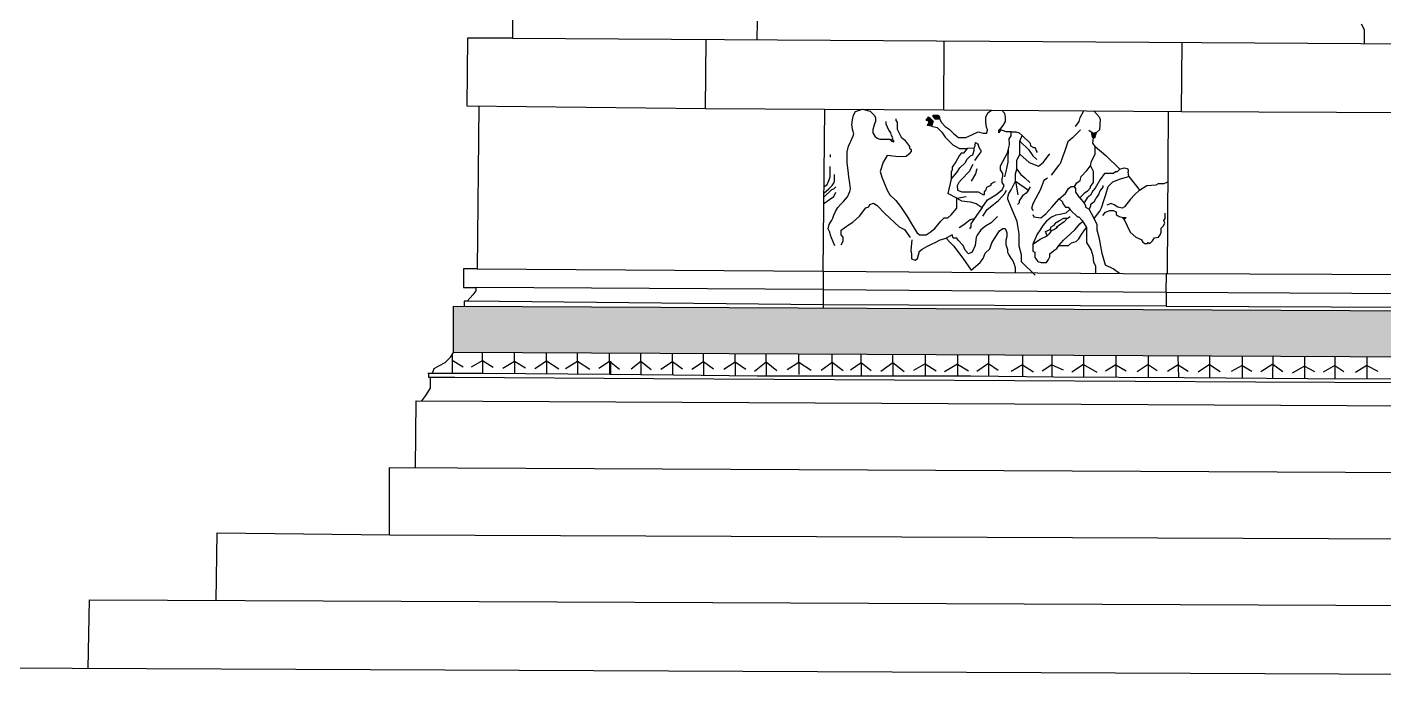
# Model space of a CAD drawing. Header units: millimetres. Extents: x 245 to 515, y 87 to 339.
# Drawn here: x 345.3 to 368.9, y 275.09 to 286.43 of the extents above; entities that cross this region are included whole.
import ezdxf

# ---------------------------------------------------------------- set-up
doc = ezdxf.new("R2010")
doc.units = ezdxf.units.MM
doc.layers.add('çizgi', color=10, linetype='Continuous')

msp = doc.modelspace()

# ---------------------------------------------------------------- hatches: boundary and pattern name
at = {"layer": 'çizgi'}
h = msp.add_hatch(color=256, dxfattribs=at)
h.dxf.hatch_style = 1
h.paths.add_polyline_path([(361, 284.85), (360.972, 284.869), (360.963, 284.839), (360.944, 284.831), (360.944, 284.803), (360.985, 284.789), (360.985, 284.756), (360.964, 284.742), (360.959, 284.716), (361.031, 284.702), (361.06, 284.789), (361.047, 284.803)])
h.paths.add_polyline_path([(361.137, 284.894), (361.063, 284.894), (361.048, 284.883), (361.087, 284.831), (361.154, 284.831), (361.176, 284.858)])
h = msp.add_hatch(color=256, dxfattribs=at)
h.dxf.hatch_style = 1
h.paths.add_polyline_path([(363.901, 284.592), (363.842, 284.579), (363.805, 284.605), (363.825, 284.513), (363.867, 284.502)])
h = msp.add_hatch(color=256, dxfattribs=at)
h.dxf.hatch_style = 1
h.paths.add_polyline_path([(364.412, 283.118), (364.368, 283.118), (364.341, 283.124), (364.377, 283.084)])
h = msp.add_hatch(dxfattribs=at)
h.set_pattern_fill('AR-SAND', color=256, scale=0.026662)
h.set_pattern_definition([(37.5, (-933.183635, -367.74601), (-0.0016795315, 0.0513730542), [0, -0.0405263022, 0, -0.0453254696, 0, -0.0433258165]), (7.5, (-933.183635, -367.74601), (0.047185859, 0.075244174), [0, -0.0218628736, 0, -0.0365269961, 0, -0.0139975715]), (327.5, (-933.21643, -367.74601), (0.0830293778, 0.0001508819), [0, -0.0133310205, 0, -0.0479916737, 0, -0.0626557962]), (317.5, (-933.21643, -367.74601), (0.0801494705, 0.023400622), [0, -0.0066655102, 0, -0.0314612083, 0, -0.0359937552])])
h.paths.add_polyline_path([(377.892, 280.645), (377.897, 281.451), (352.713, 281.574), (352.713, 280.768)])

# ---------------------------------------------------------------- linework, layer by layer
for p, q in [((353.741, 286.566), (353.741, 286.232)), ((357.995, 286.53), (357.993, 286.206)), ((368.499, 286.484), (368.556, 286.387)), ((352.958, 286.237), (352.945, 285.057)), ((353.741, 286.232), (352.958, 286.237)), ((353.741, 286.232), (377.786, 286.084)), ((368.556, 286.387), (368.556, 286.141)), ((357.099, 285.013), (357.107, 286.211)), ((361.244, 284.99), (361.252, 286.186)), ((365.379, 284.96), (365.386, 286.16)), ((352.945, 285.057), (357.099, 285.013)), ((353.157, 285.055), (353.124, 282.225)), ((357.099, 285.013), (361.244, 284.99)), ((359.144, 282.185), (359.172, 285.001)), ((359.644, 284.725), (359.652, 284.815)), ((359.652, 284.815), (359.674, 284.894)), ((359.674, 284.894), (359.709, 284.961)), ((359.709, 284.961), (359.827, 284.998)), ((359.827, 284.998), (359.96, 284.964)), ((359.96, 284.964), (360.039, 284.888)), ((360.039, 284.888), (360.056, 284.848)), ((360.056, 284.848), (360.056, 284.786)), ((360.408, 284.834), (360.408, 284.801)), ((360.944, 284.831), (360.963, 284.839)), ((360.944, 284.803), (360.944, 284.831)), ((360.963, 284.839), (360.972, 284.869)), ((360.972, 284.869), (361, 284.85)), ((361, 284.85), (361.047, 284.803)), ((361.048, 284.883), (361.063, 284.894)), ((361.048, 284.883), (361.087, 284.831)), ((361.063, 284.894), (361.137, 284.894)), ((361.087, 284.831), (361.154, 284.831)), ((361.137, 284.894), (361.176, 284.858)), ((361.176, 284.858), (361.154, 284.831)), ((361.165, 284.844), (361.204, 284.771)), ((361.244, 284.99), (365.379, 284.96)), ((361.971, 284.86), (362.007, 284.936)), ((361.971, 284.774), (361.971, 284.86)), ((362.007, 284.936), (362.072, 284.984)), ((362.253, 284.983), (362.299, 284.932)), ((362.299, 284.932), (362.312, 284.861)), ((362.312, 284.861), (362.312, 284.786)), ((363.599, 284.783), (363.613, 284.856)), ((363.613, 284.856), (363.68, 284.972)), ((363.853, 284.971), (363.947, 284.867)), ((363.947, 284.867), (363.965, 284.821)), ((363.965, 284.821), (363.949, 284.641)), ((365.131, 282.139), (365.152, 284.961)), ((365.379, 284.96), (369.484, 284.94)), ((359.661, 284.629), (359.644, 284.725)), ((359.677, 284.572), (359.661, 284.629)), ((360.025, 284.702), (360.009, 284.649)), ((360.009, 284.649), (360.009, 284.588)), ((360.009, 284.588), (360.044, 284.532)), ((360.038, 284.747), (360.025, 284.702)), ((360.056, 284.786), (360.038, 284.747)), ((360.239, 284.738), (360.239, 284.788)), ((360.266, 284.689), (360.239, 284.738)), ((360.266, 284.683), (360.266, 284.689)), ((360.295, 284.629), (360.266, 284.683)), ((360.322, 284.588), (360.295, 284.629)), ((360.333, 284.54), (360.322, 284.588)), ((360.408, 284.801), (360.429, 284.772)), ((360.429, 284.772), (360.429, 284.653)), ((360.429, 284.653), (360.46, 284.594)), ((360.46, 284.594), (360.503, 284.515)), ((360.985, 284.789), (360.944, 284.803)), ((360.959, 284.716), (360.964, 284.742)), ((361.031, 284.702), (360.959, 284.716)), ((360.964, 284.742), (360.985, 284.756)), ((360.985, 284.756), (360.985, 284.789)), ((361.06, 284.789), (361.031, 284.702)), ((361.031, 284.702), (361.128, 284.683)), ((361.047, 284.803), (361.06, 284.789)), ((361.128, 284.683), (361.21, 284.6)), ((361.204, 284.771), (361.269, 284.701)), ((361.21, 284.6), (361.268, 284.515)), ((361.269, 284.701), (361.337, 284.654)), ((361.337, 284.654), (361.414, 284.578)), ((361.414, 284.578), (361.5, 284.509)), ((361.732, 284.556), (361.843, 284.603)), ((361.843, 284.603), (361.928, 284.584)), ((361.928, 284.584), (361.99, 284.584)), ((361.983, 284.689), (361.971, 284.774)), ((362, 284.639), (361.983, 284.689)), ((361.99, 284.584), (362, 284.639)), ((362.234, 284.639), (362.194, 284.589)), ((362.196, 284.628), (362.194, 284.589)), ((362.223, 284.66), (362.196, 284.628)), ((362.268, 284.716), (362.223, 284.66)), ((362.326, 284.603), (362.234, 284.639)), ((362.312, 284.786), (362.268, 284.716)), ((362.415, 284.603), (362.326, 284.603)), ((362.415, 284.537), (362.415, 284.603)), ((362.415, 284.603), (362.498, 284.603)), ((362.498, 284.603), (362.556, 284.588)), ((362.556, 284.588), (362.607, 284.542)), ((363.623, 284.638), (363.481, 284.5)), ((363.531, 284.696), (363.599, 284.783)), ((363.842, 284.579), (363.768, 284.631)), ((363.805, 284.605), (363.825, 284.513)), ((363.901, 284.592), (363.842, 284.579)), ((363.867, 284.502), (363.901, 284.592)), ((363.949, 284.641), (363.901, 284.592)), ((359.561, 284.259), (359.586, 284.356)), ((359.586, 284.356), (359.613, 284.423)), ((359.613, 284.423), (359.631, 284.458)), ((359.631, 284.458), (359.669, 284.539)), ((359.669, 284.539), (359.677, 284.572)), ((360.044, 284.532), (360.083, 284.497)), ((360.083, 284.497), (360.133, 284.479)), ((360.133, 284.479), (360.19, 284.479)), ((360.19, 284.479), (360.304, 284.479)), ((360.304, 284.479), (360.334, 284.444)), ((360.356, 284.499), (360.333, 284.54)), ((360.334, 284.444), (360.372, 284.431)), ((360.345, 284.465), (360.356, 284.499)), ((360.372, 284.449), (360.345, 284.465)), ((360.372, 284.431), (360.372, 284.449)), ((360.503, 284.515), (360.56, 284.466)), ((360.56, 284.466), (360.611, 284.399)), ((360.611, 284.399), (360.648, 284.352)), ((360.648, 284.352), (360.648, 284.319)), ((361.268, 284.515), (361.401, 284.379)), ((361.401, 284.379), (361.516, 284.317)), ((361.5, 284.509), (361.628, 284.509)), ((361.628, 284.509), (361.732, 284.556)), ((361.769, 284.319), (361.786, 284.369)), ((361.786, 284.369), (361.792, 284.422)), ((361.792, 284.422), (361.834, 284.4)), ((361.834, 284.4), (361.845, 284.354)), ((361.845, 284.354), (361.869, 284.306)), ((362.351, 284.238), (362.386, 284.38)), ((362.379, 284.482), (362.415, 284.537)), ((362.386, 284.38), (362.379, 284.482)), ((362.567, 284.445), (362.607, 284.542)), ((362.567, 284.22), (362.567, 284.445)), ((362.567, 284.445), (362.713, 284.3)), ((362.607, 284.542), (362.742, 284.408)), ((362.742, 284.408), (362.751, 284.365)), ((362.751, 284.365), (362.8, 284.332)), ((363.399, 284.433), (363.349, 284.273)), ((363.481, 284.5), (363.399, 284.433)), ((363.825, 284.513), (363.867, 284.502)), ((363.835, 284.411), (363.846, 284.507)), ((363.877, 284.353), (363.835, 284.411)), ((363.877, 284.215), (363.877, 284.353)), ((363.877, 284.353), (364.062, 284.195)), ((359.275, 284.164), (359.275, 284.21)), ((359.561, 284.137), (359.561, 284.259)), ((359.561, 284.064), (359.561, 284.137)), ((360.256, 284.195), (360.19, 284.077)), ((360.406, 284.178), (360.256, 284.195)), ((360.511, 284.171), (360.406, 284.178)), ((360.589, 284.179), (360.511, 284.171)), ((360.637, 284.22), (360.589, 284.179)), ((360.673, 284.264), (360.637, 284.22)), ((360.648, 284.319), (360.673, 284.301)), ((360.673, 284.301), (360.673, 284.264)), ((361.508, 284.186), (361.454, 284.085)), ((361.546, 284.233), (361.508, 284.186)), ((361.516, 284.317), (361.651, 284.317)), ((361.583, 284.233), (361.546, 284.233)), ((361.651, 284.317), (361.583, 284.233)), ((361.614, 284.068), (361.649, 284.132)), ((361.649, 284.132), (361.709, 284.187)), ((361.769, 284.319), (361.651, 284.317)), ((361.709, 284.187), (361.748, 284.208)), ((361.748, 284.208), (361.769, 284.28)), ((361.769, 284.28), (361.769, 284.319)), ((361.833, 284.191), (361.775, 284.108)), ((361.885, 284.258), (361.833, 284.191)), ((361.869, 284.306), (361.885, 284.286)), ((361.885, 284.286), (361.885, 284.258)), ((362.229, 284.012), (362.351, 284.238)), ((362.365, 284.122), (362.369, 284.309)), ((362.365, 284.078), (362.365, 284.122)), ((362.515, 284.106), (362.567, 284.22)), ((362.515, 283.957), (362.515, 284.106)), ((362.567, 284.22), (362.728, 284.071)), ((362.713, 284.3), (362.793, 284.186)), ((362.793, 284.186), (362.86, 284.123)), ((362.8, 284.332), (362.833, 284.332)), ((362.833, 284.332), (362.851, 284.274)), ((362.851, 284.274), (362.869, 284.248)), ((362.976, 284.077), (363.043, 284.167)), ((363.043, 284.167), (363.086, 284.224)), ((363.31, 284.166), (363.268, 284.047)), ((363.349, 284.273), (363.31, 284.166)), ((363.811, 284.096), (363.877, 284.215)), ((364.062, 284.195), (364.306, 283.957)), ((359.267, 283.904), (359.267, 284.001)), ((359.267, 283.871), (359.267, 283.904)), ((359.267, 283.823), (359.267, 283.871)), ((359.578, 283.931), (359.561, 284.064)), ((359.591, 283.821), (359.578, 283.931)), ((360.19, 284.077), (360.136, 283.915)), ((360.136, 283.915), (360.164, 283.819)), ((361.391, 283.946), (361.369, 283.903)), ((361.369, 283.903), (361.369, 283.782)), ((361.369, 283.782), (361.469, 283.899)), ((361.454, 284.085), (361.391, 283.994)), ((361.391, 283.994), (361.391, 283.946)), ((361.469, 283.899), (361.521, 283.979)), ((361.521, 283.979), (361.614, 284.068)), ((361.683, 283.918), (361.553, 283.776)), ((361.749, 284.038), (361.683, 283.918)), ((361.793, 283.875), (361.717, 283.746)), ((361.818, 283.96), (361.793, 283.875)), ((362.229, 283.943), (362.229, 284.012)), ((362.269, 283.881), (362.229, 283.943)), ((362.269, 283.832), (362.269, 283.881)), ((362.305, 283.825), (362.327, 283.915)), ((362.327, 283.915), (362.346, 283.997)), ((362.346, 283.997), (362.365, 284.078)), ((362.487, 283.875), (362.515, 283.957)), ((362.487, 283.748), (362.487, 283.875)), ((362.515, 283.957), (362.581, 283.865)), ((362.728, 284.071), (362.888, 284.007)), ((362.888, 284.007), (362.976, 284.077)), ((363.238, 284.019), (363.111, 283.855)), ((363.268, 284.047), (363.238, 284.019)), ((363.632, 283.829), (363.733, 283.931)), ((363.733, 283.931), (363.794, 284.013)), ((363.794, 284.013), (363.811, 284.096)), ((363.794, 284.013), (363.839, 283.92)), ((363.839, 283.92), (363.839, 283.727)), ((364.037, 283.879), (363.964, 283.776)), ((364.192, 283.879), (364.037, 283.879)), ((364.227, 283.91), (364.192, 283.879)), ((364.26, 283.91), (364.227, 283.91)), ((364.306, 283.957), (364.26, 283.91)), ((364.306, 283.957), (364.378, 283.981)), ((364.378, 283.981), (364.436, 283.968)), ((364.436, 283.968), (364.452, 283.937)), ((364.452, 283.937), (364.452, 283.909)), ((364.459, 283.827), (364.452, 283.909)), ((359.158, 283.648), (359.214, 283.691)), ((359.214, 283.691), (359.251, 283.769)), ((359.241, 283.616), (359.303, 283.67)), ((359.251, 283.769), (359.267, 283.823)), ((359.303, 283.67), (359.334, 283.723)), ((359.332, 283.612), (359.367, 283.649)), ((359.334, 283.723), (359.341, 283.75)), ((359.341, 283.75), (359.341, 283.866)), ((359.606, 283.708), (359.591, 283.821)), ((359.618, 283.616), (359.606, 283.708)), ((360.164, 283.819), (360.205, 283.719)), ((360.205, 283.719), (360.258, 283.589)), ((361.369, 283.782), (361.314, 283.535)), ((361.503, 283.726), (361.475, 283.664)), ((361.475, 283.664), (361.483, 283.589)), ((361.553, 283.776), (361.503, 283.726)), ((361.98, 283.598), (361.991, 283.645)), ((361.991, 283.645), (362.04, 283.665)), ((362.04, 283.665), (362.074, 283.69)), ((362.063, 283.704), (362.111, 283.729)), ((362.074, 283.69), (362.063, 283.704)), ((362.111, 283.729), (362.14, 283.743)), ((362.255, 283.782), (362.269, 283.832)), ((362.255, 283.726), (362.255, 283.782)), ((362.295, 283.674), (362.255, 283.726)), ((362.256, 283.6), (362.295, 283.674)), ((362.414, 283.595), (362.487, 283.748)), ((362.487, 283.748), (362.528, 283.513)), ((362.487, 283.748), (362.714, 283.591)), ((362.581, 283.865), (362.654, 283.808)), ((362.654, 283.808), (362.741, 283.723)), ((362.714, 283.591), (362.753, 283.648)), ((362.981, 283.759), (362.916, 283.589)), ((363.049, 283.801), (362.981, 283.759)), ((363.413, 283.622), (363.46, 283.653)), ((363.46, 283.653), (363.518, 283.653)), ((363.518, 283.653), (363.554, 283.717)), ((363.542, 283.62), (363.518, 283.653)), ((363.554, 283.717), (363.612, 283.757)), ((363.612, 283.757), (363.632, 283.829)), ((363.839, 283.727), (363.786, 283.656)), ((363.786, 283.656), (363.786, 283.628)), ((363.964, 283.776), (363.875, 283.624)), ((363.961, 283.582), (364.012, 283.643)), ((364.012, 283.643), (364.012, 283.671)), ((364.059, 283.518), (364.102, 283.657)), ((364.102, 283.657), (364.18, 283.734)), ((364.18, 283.734), (364.314, 283.791)), ((364.314, 283.791), (364.459, 283.827)), ((364.459, 283.827), (364.617, 283.632)), ((364.648, 283.593), (364.775, 283.671)), ((364.775, 283.671), (364.934, 283.682)), ((364.934, 283.682), (364.974, 283.705)), ((364.974, 283.705), (365.078, 283.705)), ((365.078, 283.705), (365.128, 283.728)), ((365.128, 283.728), (365.143, 283.728)), ((359.155, 283.357), (359.256, 283.427)), ((359.157, 283.541), (359.241, 283.616)), ((359.157, 283.472), (359.296, 283.605)), ((359.256, 283.427), (359.333, 283.481)), ((359.296, 283.605), (359.332, 283.612)), ((359.333, 283.481), (359.366, 283.557)), ((359.498, 283.394), (359.569, 283.473)), ((359.569, 283.473), (359.61, 283.568)), ((359.61, 283.568), (359.618, 283.616)), ((360.258, 283.589), (360.307, 283.511)), ((360.307, 283.511), (360.409, 283.41)), ((360.409, 283.41), (360.491, 283.307)), ((361.47, 283.451), (361.314, 283.535)), ((361.47, 283.451), (361.632, 283.481)), ((361.47, 283.367), (361.47, 283.451)), ((361.47, 283.451), (361.55, 283.408)), ((361.483, 283.589), (361.554, 283.564)), ((361.55, 283.408), (361.703, 283.387)), ((361.554, 283.564), (361.839, 283.564)), ((361.839, 283.564), (361.923, 283.515)), ((361.91, 283.289), (362.002, 283.422)), ((361.923, 283.515), (361.952, 283.515)), ((361.952, 283.564), (361.98, 283.598)), ((361.952, 283.515), (361.952, 283.564)), ((362.002, 283.422), (362.149, 283.509)), ((362.106, 283.341), (362.196, 283.413)), ((362.149, 283.509), (362.256, 283.6)), ((362.196, 283.413), (362.251, 283.475)), ((362.251, 283.475), (362.297, 283.525)), ((362.297, 283.525), (362.335, 283.594)), ((362.358, 283.47), (362.376, 283.536)), ((362.358, 283.434), (362.358, 283.47)), ((362.411, 283.307), (362.358, 283.434)), ((362.376, 283.536), (362.414, 283.595)), ((362.564, 283.422), (362.553, 283.405)), ((362.553, 283.405), (362.553, 283.371)), ((362.61, 283.491), (362.564, 283.422)), ((362.678, 283.539), (362.61, 283.491)), ((362.714, 283.591), (362.678, 283.539)), ((362.844, 283.45), (362.792, 283.351)), ((362.916, 283.589), (362.844, 283.45)), ((363.12, 283.294), (363.25, 283.442)), ((363.25, 283.442), (363.357, 283.532)), ((363.25, 283.442), (363.31, 283.386)), ((363.357, 283.532), (363.413, 283.622)), ((363.542, 283.555), (363.542, 283.62)), ((363.611, 283.459), (363.542, 283.555)), ((363.686, 283.531), (363.611, 283.459)), ((363.611, 283.459), (363.684, 283.367)), ((363.743, 283.575), (363.686, 283.531)), ((363.738, 283.46), (363.688, 283.382)), ((363.793, 283.502), (363.738, 283.46)), ((363.786, 283.628), (363.743, 283.575)), ((363.832, 283.578), (363.793, 283.502)), ((363.801, 283.347), (363.865, 283.399)), ((363.875, 283.624), (363.832, 283.578)), ((363.865, 283.399), (363.89, 283.451)), ((363.89, 283.451), (363.931, 283.506)), ((363.931, 283.506), (363.961, 283.582)), ((363.988, 283.282), (364.032, 283.43)), ((364.032, 283.43), (364.059, 283.518)), ((364.492, 283.437), (364.386, 283.304)), ((364.559, 283.513), (364.492, 283.437)), ((364.648, 283.593), (364.559, 283.513)), ((364.617, 283.632), (364.648, 283.593)), ((359.333, 283.154), (359.358, 283.218)), ((359.358, 283.218), (359.401, 283.289)), ((359.401, 283.289), (359.447, 283.344)), ((359.447, 283.344), (359.498, 283.394)), ((359.776, 283.137), (359.885, 283.286)), ((359.885, 283.286), (359.938, 283.299)), ((359.938, 283.299), (359.958, 283.344)), ((359.958, 283.344), (360.02, 283.366)), ((360.02, 283.366), (360.084, 283.326)), ((360.084, 283.326), (360.215, 283.186)), ((360.215, 283.186), (360.467, 282.956)), ((360.491, 283.307), (360.618, 283.118)), ((361.368, 283.161), (361.47, 283.276)), ((361.47, 283.276), (361.47, 283.367)), ((361.703, 283.387), (361.806, 283.361)), ((361.91, 283.289), (361.773, 283.09)), ((361.806, 283.361), (361.91, 283.289)), ((361.921, 283.141), (361.999, 283.255)), ((361.999, 283.255), (362.106, 283.341)), ((362.521, 283.045), (362.411, 283.307)), ((362.553, 283.371), (362.526, 283.343)), ((362.792, 283.351), (362.769, 283.271)), ((362.769, 283.271), (362.798, 283.24)), ((362.794, 283.169), (362.81, 283.13)), ((362.932, 283.111), (363.018, 283.179)), ((363.018, 283.179), (363.12, 283.294)), ((363.268, 283.17), (363.191, 283.154)), ((363.367, 283.19), (363.268, 283.17)), ((363.31, 283.386), (363.31, 283.368)), ((363.31, 283.368), (363.362, 283.295)), ((363.362, 283.295), (363.403, 283.295)), ((363.435, 283.256), (363.367, 283.19)), ((363.403, 283.295), (363.446, 283.242)), ((363.446, 283.242), (363.566, 283.13)), ((363.684, 283.367), (363.688, 283.382)), ((363.684, 283.367), (363.709, 283.322)), ((363.709, 283.322), (363.709, 283.297)), ((363.709, 283.297), (363.773, 283.261)), ((363.773, 283.261), (363.801, 283.311)), ((363.847, 283.124), (363.773, 283.261)), ((363.801, 283.311), (363.801, 283.347)), ((363.858, 283.1), (363.958, 283.225)), ((363.958, 283.225), (363.988, 283.282)), ((364.011, 283.149), (364.057, 283.211)), ((364.057, 283.211), (364.132, 283.24)), ((364.11, 283.344), (364.078, 283.331)), ((364.154, 283.361), (364.11, 283.344)), ((364.132, 283.24), (364.191, 283.24)), ((364.206, 283.339), (364.154, 283.361)), ((364.191, 283.24), (364.238, 283.212)), ((364.271, 283.297), (364.206, 283.339)), ((364.238, 283.212), (364.238, 283.17)), ((364.238, 283.17), (364.29, 283.134)), ((364.346, 283.279), (364.271, 283.297)), ((364.386, 283.304), (364.346, 283.279)), ((365.093, 283.097), (365.093, 283.191)), ((359.234, 282.92), (359.251, 282.997)), ((359.251, 282.997), (359.294, 283.072)), ((359.294, 283.072), (359.313, 283.103)), ((359.313, 283.103), (359.333, 283.154)), ((359.458, 282.896), (359.584, 282.991)), ((359.584, 282.991), (359.662, 283.033)), ((359.662, 283.033), (359.776, 283.137)), ((360.467, 282.956), (360.562, 282.908)), ((360.618, 283.118), (360.682, 283.006)), ((360.682, 283.006), (360.771, 282.857)), ((361.084, 282.924), (361.138, 282.988)), ((361.138, 282.988), (361.192, 283.053)), ((361.192, 283.053), (361.25, 283.111)), ((361.25, 283.111), (361.313, 283.111)), ((361.313, 283.111), (361.368, 283.161)), ((361.591, 282.988), (361.509, 282.937)), ((361.643, 283.03), (361.591, 282.988)), ((361.701, 283.077), (361.643, 283.03)), ((361.714, 282.952), (361.692, 282.917)), ((361.773, 283.09), (361.701, 283.077)), ((361.773, 283.09), (361.714, 283.006)), ((361.714, 283.006), (361.714, 282.952)), ((361.969, 282.967), (361.886, 282.902)), ((362.065, 283.023), (361.969, 282.967)), ((362.175, 283.132), (362.065, 283.023)), ((362.529, 282.97), (362.521, 283.045)), ((362.556, 282.832), (362.529, 282.97)), ((362.81, 283.13), (362.932, 283.111)), ((362.966, 282.978), (362.918, 282.902)), ((363.028, 283.053), (362.966, 282.978)), ((363.115, 283.119), (363.028, 283.053)), ((363.095, 282.906), (363.112, 282.953)), ((363.112, 282.953), (363.16, 282.981)), ((363.191, 283.154), (363.115, 283.119)), ((363.222, 282.943), (363.158, 282.9)), ((363.16, 282.981), (363.196, 283.028)), ((363.196, 283.028), (363.257, 283.064)), ((363.238, 282.973), (363.196, 282.943)), ((363.196, 282.943), (363.222, 282.943)), ((363.334, 283.042), (363.238, 282.973)), ((363.257, 283.064), (363.328, 283.107)), ((363.328, 283.107), (363.396, 283.107)), ((363.396, 283.107), (363.334, 283.042)), ((363.396, 283.107), (363.441, 283.135)), ((363.525, 282.909), (363.611, 283.004)), ((363.566, 283.13), (363.592, 283.13)), ((363.592, 283.13), (363.647, 283.063)), ((363.611, 283.004), (363.655, 283.049)), ((363.647, 283.063), (363.722, 282.944)), ((363.68, 282.876), (363.722, 282.944)), ((363.722, 282.944), (363.722, 282.684)), ((363.909, 282.987), (363.847, 283.124)), ((363.909, 282.897), (363.909, 282.987)), ((364.29, 283.134), (364.368, 283.118)), ((364.377, 283.084), (364.341, 283.124)), ((364.368, 283.118), (364.412, 283.118)), ((364.412, 283.118), (364.377, 283.084)), ((364.377, 283.084), (364.482, 282.861)), ((365.023, 282.932), (365.056, 282.967)), ((365.023, 282.903), (365.023, 282.932)), ((365.056, 282.967), (365.088, 283.017)), ((365.072, 283.064), (365.093, 283.097)), ((365.088, 283.017), (365.072, 283.064)), ((359.259, 282.861), (359.234, 282.92)), ((359.27, 282.806), (359.259, 282.861)), ((359.288, 282.765), (359.27, 282.806)), ((359.35, 282.622), (359.288, 282.765)), ((359.458, 282.816), (359.458, 282.896)), ((359.49, 282.773), (359.458, 282.816)), ((359.458, 282.643), (359.49, 282.706)), ((359.49, 282.706), (359.49, 282.773)), ((360.562, 282.908), (360.655, 282.769)), ((360.685, 282.73), (360.667, 282.545)), ((360.771, 282.857), (360.818, 282.816)), ((360.818, 282.816), (360.936, 282.816)), ((360.936, 282.816), (361.008, 282.861)), ((361.008, 282.861), (361.084, 282.924)), ((361.107, 282.685), (361.177, 282.726)), ((361.177, 282.726), (361.282, 282.758)), ((361.386, 282.813), (361.282, 282.758)), ((361.282, 282.758), (361.348, 282.689)), ((361.348, 282.689), (361.411, 282.624)), ((361.408, 282.758), (361.386, 282.813)), ((361.468, 282.758), (361.408, 282.758)), ((361.49, 282.723), (361.468, 282.758)), ((361.582, 282.63), (361.49, 282.723)), ((361.806, 282.774), (361.788, 282.631)), ((361.821, 282.807), (361.806, 282.774)), ((361.886, 282.902), (361.821, 282.807)), ((362.078, 282.674), (362.126, 282.751)), ((362.126, 282.751), (362.212, 282.882)), ((362.212, 282.882), (362.268, 282.925)), ((362.268, 282.925), (362.309, 282.925)), ((362.309, 282.925), (362.325, 282.886)), ((362.34, 282.782), (362.319, 282.72)), ((362.319, 282.72), (362.319, 282.646)), ((362.325, 282.886), (362.34, 282.848)), ((362.34, 282.848), (362.34, 282.782)), ((362.556, 282.618), (362.556, 282.832)), ((362.868, 282.825), (362.792, 282.653)), ((362.792, 282.653), (362.92, 282.737)), ((362.918, 282.902), (362.868, 282.825)), ((362.92, 282.737), (363.038, 282.798)), ((363.009, 282.874), (363.095, 282.906)), ((363.038, 282.798), (363.009, 282.874)), ((363.075, 282.832), (363.038, 282.798)), ((363.112, 282.882), (363.075, 282.832)), ((363.095, 282.906), (363.112, 282.882)), ((363.158, 282.9), (363.112, 282.882)), ((363.243, 282.628), (363.322, 282.721)), ((363.322, 282.721), (363.444, 282.834)), ((363.444, 282.834), (363.525, 282.909)), ((363.463, 282.673), (363.545, 282.699)), ((363.545, 282.699), (363.593, 282.744)), ((363.593, 282.744), (363.635, 282.818)), ((363.635, 282.818), (363.68, 282.876)), ((363.951, 282.746), (363.909, 282.897)), ((363.995, 282.488), (363.951, 282.746)), ((364.482, 282.861), (364.58, 282.773)), ((364.58, 282.773), (364.677, 282.733)), ((364.677, 282.733), (364.705, 282.689)), ((364.824, 282.662), (364.872, 282.711)), ((364.872, 282.711), (364.907, 282.76)), ((364.907, 282.76), (364.978, 282.772)), ((364.978, 282.772), (365.008, 282.815)), ((365.008, 282.815), (365.023, 282.861)), ((365.023, 282.861), (365.023, 282.903)), ((360.667, 282.545), (360.683, 282.476)), ((360.683, 282.476), (360.683, 282.399)), ((360.787, 282.403), (360.803, 282.464)), ((360.803, 282.464), (360.812, 282.499)), ((360.812, 282.527), (360.864, 282.567)), ((360.812, 282.499), (360.812, 282.527)), ((360.864, 282.567), (360.95, 282.612)), ((360.95, 282.612), (361.027, 282.653)), ((361.027, 282.653), (361.107, 282.685)), ((361.411, 282.624), (361.574, 282.408)), ((361.617, 282.547), (361.582, 282.63)), ((361.67, 282.483), (361.617, 282.547)), ((361.734, 282.514), (361.67, 282.483)), ((361.788, 282.631), (361.734, 282.514)), ((361.93, 282.401), (361.964, 282.495)), ((361.964, 282.495), (362.046, 282.572)), ((362.046, 282.572), (362.078, 282.674)), ((362.319, 282.646), (362.337, 282.594)), ((362.337, 282.594), (362.349, 282.557)), ((362.349, 282.557), (362.349, 282.515)), ((362.349, 282.515), (362.375, 282.468)), ((362.375, 282.468), (362.406, 282.409)), ((362.593, 282.469), (362.556, 282.618)), ((362.593, 282.345), (362.593, 282.469)), ((362.792, 282.653), (362.792, 282.531)), ((362.792, 282.531), (362.824, 282.516)), ((362.824, 282.516), (362.824, 282.422)), ((363.089, 282.484), (363.122, 282.515)), ((363.089, 282.434), (363.089, 282.484)), ((363.122, 282.515), (363.172, 282.551)), ((363.172, 282.551), (363.21, 282.578)), ((363.21, 282.578), (363.243, 282.628)), ((363.243, 282.628), (363.338, 282.628)), ((363.338, 282.628), (363.409, 282.628)), ((363.409, 282.628), (363.463, 282.673)), ((363.722, 282.684), (363.77, 282.605)), ((363.77, 282.605), (363.806, 282.546)), ((363.806, 282.546), (363.834, 282.447)), ((364.053, 282.287), (363.995, 282.488)), ((364.705, 282.689), (364.74, 282.663)), ((364.74, 282.663), (364.788, 282.663)), ((364.788, 282.663), (364.8, 282.68)), ((364.8, 282.68), (364.824, 282.662)), ((353.124, 282.225), (352.887, 282.225)), ((352.887, 282.225), (352.887, 281.9)), ((353.124, 282.225), (359.144, 282.185)), ((360.683, 282.399), (360.745, 282.374)), ((360.745, 282.374), (360.787, 282.403)), ((361.574, 282.408), (361.721, 282.199)), ((361.721, 282.199), (361.873, 282.335)), ((361.873, 282.335), (361.93, 282.401)), ((362.406, 282.409), (362.443, 282.36)), ((362.443, 282.36), (362.468, 282.305)), ((362.468, 282.305), (362.482, 282.247)), ((362.482, 282.247), (362.482, 282.201)), ((362.83, 282.115), (362.593, 282.345)), ((362.824, 282.422), (362.879, 282.351)), ((362.879, 282.351), (362.936, 282.333)), ((362.936, 282.333), (362.996, 282.333)), ((362.996, 282.333), (363.03, 282.333)), ((363.03, 282.333), (363.061, 282.386)), ((363.061, 282.386), (363.089, 282.434)), ((363.834, 282.447), (363.849, 282.341)), ((363.849, 282.341), (363.883, 282.277)), ((363.883, 282.277), (363.883, 282.153)), ((364.19, 282.222), (364.053, 282.287)), ((364.301, 282.143), (364.19, 282.222)), ((359.144, 282.185), (359.144, 281.542)), ((359.144, 282.185), (365.109, 282.137)), ((362.482, 282.201), (362.482, 282.158)), ((363.883, 282.153), (363.883, 282.147)), ((365.109, 282.139), (365.106, 281.816)), ((365.131, 282.139), (365.109, 282.139)), ((377.746, 282.078), (365.131, 282.139)), ((352.887, 281.9), (353.101, 281.9)), ((353.051, 281.77), (352.952, 281.661)), ((353.101, 281.843), (353.051, 281.77)), ((353.101, 281.9), (353.101, 281.843)), ((359.144, 281.864), (353.101, 281.9)), ((359.144, 281.864), (365.11, 281.816)), ((365.106, 281.816), (377.592, 281.76)), ((365.11, 281.816), (365.11, 281.572)), ((352.903, 281.661), (352.902, 281.573)), ((352.952, 281.661), (352.903, 281.661)), ((359.144, 281.6), (352.952, 281.661)), ((365.11, 281.572), (359.144, 281.6)), ((365.11, 281.572), (377.698, 281.524)), ((352.461, 280.535), (352.569, 280.597)), ((352.569, 280.597), (352.662, 280.689)), ((352.662, 280.689), (352.713, 280.768)), ((352.694, 280.74), (352.694, 280.411)), ((352.694, 280.637), (352.882, 280.521)), ((353.029, 280.518), (353.218, 280.628)), ((353.218, 280.628), (353.218, 280.766)), ((353.218, 280.628), (353.405, 280.513)), ((353.218, 280.628), (353.218, 280.411)), ((353.571, 280.497), (353.778, 280.618)), ((353.778, 280.618), (353.778, 280.755)), ((353.778, 280.618), (353.965, 280.503)), ((353.778, 280.618), (353.778, 280.406)), ((354.128, 280.491), (354.333, 280.623)), ((354.333, 280.623), (354.333, 280.76)), ((354.333, 280.623), (354.548, 280.482)), ((354.333, 280.623), (354.333, 280.405)), ((354.664, 280.488), (354.87, 280.62)), ((354.87, 280.62), (354.87, 280.758)), ((354.87, 280.62), (355.085, 280.479)), ((354.87, 280.62), (354.87, 280.402)), ((355.242, 280.498), (355.428, 280.617)), ((355.428, 280.617), (355.428, 280.755)), ((355.428, 280.617), (355.604, 280.476)), ((355.428, 280.617), (355.428, 280.394)), ((355.444, 280.617), (355.444, 280.394)), ((355.807, 280.483), (355.971, 280.615)), ((355.971, 280.615), (355.971, 280.752)), ((355.971, 280.615), (356.152, 280.474)), ((355.971, 280.615), (355.971, 280.384)), ((356.322, 280.48), (356.527, 280.612)), ((356.527, 280.612), (356.527, 280.749)), ((356.527, 280.612), (356.699, 280.484)), ((356.527, 280.612), (356.527, 280.381)), ((356.86, 280.478), (357.066, 280.609)), ((357.066, 280.609), (357.066, 280.747)), ((357.066, 280.609), (357.238, 280.487)), ((357.066, 280.609), (357.066, 280.374)), ((357.415, 280.48), (357.612, 280.607)), ((357.612, 280.607), (357.612, 280.744)), ((357.612, 280.607), (357.798, 280.476)), ((357.612, 280.607), (357.612, 280.367)), ((357.95, 280.446), (358.155, 280.604)), ((358.155, 280.604), (358.155, 280.741)), ((358.155, 280.604), (358.338, 280.456)), ((358.155, 280.604), (358.155, 280.362)), ((358.518, 280.47), (358.724, 280.601)), ((358.724, 280.601), (358.724, 280.739)), ((358.724, 280.601), (358.938, 280.46)), ((358.724, 280.601), (358.724, 280.384)), ((359.108, 280.459), (359.301, 280.598)), ((359.301, 280.598), (359.301, 280.736)), ((359.301, 280.598), (359.491, 280.453)), ((359.301, 280.598), (359.301, 280.362)), ((359.621, 280.464), (359.808, 280.596)), ((359.808, 280.596), (359.808, 280.733)), ((359.808, 280.596), (359.978, 280.455)), ((359.808, 280.596), (359.808, 280.362)), ((360.149, 280.441), (360.355, 280.593)), ((360.355, 280.593), (360.355, 280.731)), ((360.355, 280.593), (360.554, 280.439)), ((360.355, 280.593), (360.355, 280.362)), ((360.917, 280.573), (360.718, 280.456)), ((360.917, 280.728), (360.917, 280.362)), ((360.917, 280.573), (361.11, 280.451)), ((361.479, 280.567), (361.257, 280.434)), ((361.479, 280.725), (361.479, 280.362)), ((361.479, 280.567), (361.673, 280.451)), ((362.023, 280.577), (361.818, 280.436)), ((362.023, 280.722), (362.023, 280.358)), ((362.023, 280.577), (362.191, 280.459)), ((362.609, 280.72), (362.609, 280.35)), ((363.123, 280.717), (363.123, 280.343)), ((363.673, 280.714), (363.673, 280.34)), ((364.234, 280.712), (364.234, 280.338)), ((364.796, 280.709), (364.796, 280.335)), ((365.316, 280.706), (365.324, 280.332)), ((365.864, 280.704), (365.864, 280.329)), ((366.433, 280.701), (366.43, 280.326)), ((366.964, 280.698), (366.962, 280.322)), ((367.519, 280.696), (367.517, 280.319)), ((368.043, 280.693), (368.043, 280.316)), ((368.602, 280.69), (368.602, 280.314)), ((352.27, 280.411), (352.352, 280.411)), ((352.286, 280.336), (352.286, 280.411)), ((352.313, 280.336), (352.286, 280.336)), ((352.313, 280.148), (352.313, 280.336)), ((352.738, 280.331), (352.313, 280.336)), ((352.352, 280.411), (352.379, 280.488)), ((352.352, 280.411), (352.703, 280.411)), ((352.379, 280.488), (352.461, 280.535)), ((352.703, 280.411), (353.231, 280.411)), ((356.198, 280.309), (352.738, 280.331)), ((353.231, 280.411), (355.439, 280.393)), ((355.439, 280.393), (355.974, 280.384)), ((355.974, 280.384), (356.543, 280.381)), ((356.543, 280.381), (357.997, 280.362)), ((357.997, 280.362), (359.551, 280.362)), ((359.551, 280.362), (361.711, 280.362)), ((361.711, 280.362), (363.156, 280.343)), ((362.609, 280.553), (362.417, 280.439)), ((362.609, 280.553), (362.804, 280.431)), ((363.123, 280.555), (362.955, 280.441)), ((363.123, 280.555), (363.317, 280.465)), ((363.156, 280.343), (365.423, 280.332)), ((363.673, 280.56), (363.47, 280.424)), ((363.673, 280.56), (363.905, 280.426)), ((364.234, 280.556), (364.057, 280.443)), ((364.234, 280.556), (364.412, 280.451)), ((364.796, 280.56), (364.603, 280.431)), ((364.796, 280.56), (364.955, 280.454)), ((365.319, 280.553), (365.131, 280.438)), ((365.319, 280.553), (365.491, 280.446)), ((365.423, 280.332), (367.574, 280.318)), ((365.864, 280.558), (365.668, 280.428)), ((365.864, 280.558), (366.051, 280.44)), ((366.432, 280.542), (366.243, 280.436)), ((366.432, 280.542), (366.602, 280.443)), ((366.963, 280.565), (366.757, 280.432)), ((366.963, 280.565), (367.142, 280.437)), ((367.518, 280.533), (367.301, 280.41)), ((367.518, 280.533), (367.692, 280.44)), ((368.043, 280.544), (367.842, 280.428)), ((368.043, 280.544), (368.202, 280.438)), ((368.602, 280.545), (368.403, 280.42)), ((368.602, 280.545), (368.792, 280.444)), ((352.235, 280.022), (352.313, 280.148)), ((366.665, 280.254), (356.198, 280.309)), ((378.306, 280.204), (366.665, 280.254)), ((367.574, 280.318), (369.582, 280.309)), ((352.053, 278.763), (352.064, 279.929)), ((352.064, 279.929), (378.472, 279.794)), ((352.166, 279.929), (352.235, 280.022)), ((351.596, 278.765), (351.595, 277.6)), ((378.905, 278.625), (351.596, 278.765)), ((348.587, 276.456), (348.603, 277.631)), ((348.603, 277.631), (351.606, 277.6)), ((351.606, 277.6), (381.812, 277.475)), ((346.362, 275.27), (346.386, 276.465)), ((346.386, 276.465), (383.909, 276.303)), ((385.972, 275.093), (344.202, 275.28))]:
    msp.add_line(p, q, dxfattribs=at)
msp.add_lwpolyline([(377.892, 280.645), (352.713, 280.768), (352.713, 281.574), (377.897, 281.451)], close=True, dxfattribs=at)

doc.saveas('drawing.dxf')
